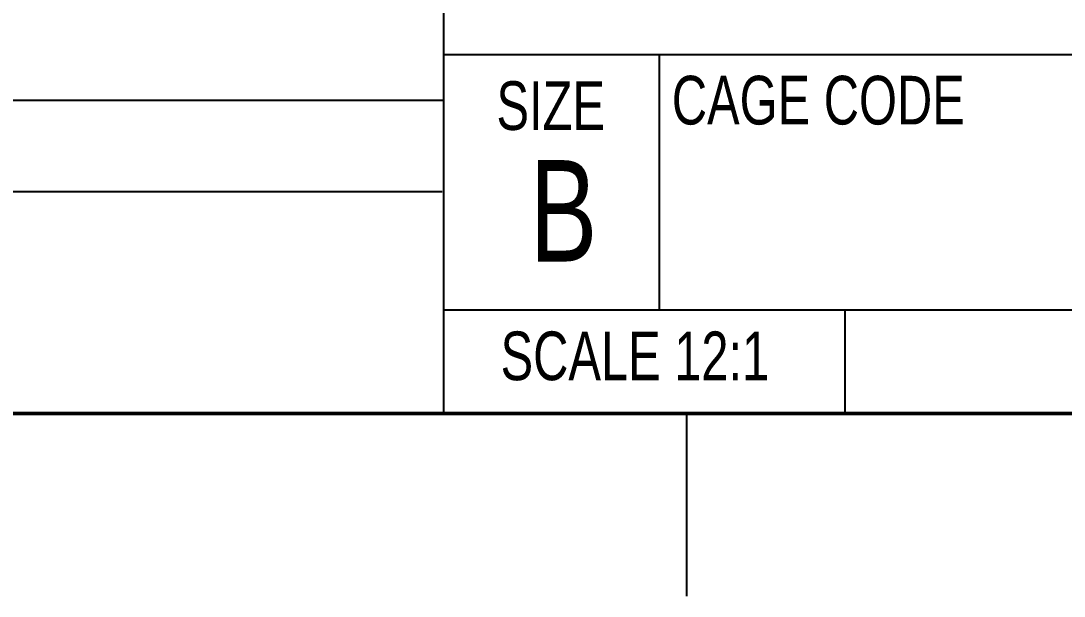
# Model space of a CAD drawing. Header units: millimetres. Extents: x 0.3 to 35.7, y 0.3 to 23.
# Drawn here: x 24.093 to 28.63, y 0.265 to 2.766 of the extents above; entities that cross this region are included whole.
import ezdxf

# ---------------------------------------------------------------- set-up
doc = ezdxf.new("R2010")
doc.units = ezdxf.units.MM
doc.header["$LTSCALE"] = 0.083333
doc.layers.add('FORMAT', color=7, linetype='Continuous')
doc.styles.add('SLDTEXTSTYLE0', font='TXT', dxfattribs={"width": 0.75})

# ---------------------------------------------------------------- blocks, each defined once
blk = doc.blocks.new('Creare PDM Title Block')
at = {"color": 7, "linetype": 'Continuous', "lineweight": 18}
blk.add_line((19.05, 1.0583), (45.5071, 1.0583), dxfattribs=at)
at = {"layer": 'FORMAT'}
for p, q in [((36.5125, 5.33), (36.5125, 1.0583)), ((36.5125, 2.62), (45.5071, 2.62)), ((37.4501, 2.62), (37.4501, 1.5089)), ((36.5125, 2.4196), (31.75, 2.4196)), ((36.5064, 2.0227), (31.75, 2.0227)), ((36.5125, 1.5089), (45.5083, 1.5089)), ((38.2577, 1.5089), (38.2577, 1.0583))]:
    blk.add_line(p, q, dxfattribs=at)
at = {"color": 7, "linetype": 'Continuous', "lineweight": 0, "char_height": 0.21167, "attachment_point": 1, "style": 'SLDTEXTSTYLE0'}
for s, insert in [('SIZE', (36.7433, 2.5031)), ('CAGE CODE', (37.5058, 2.5269))]:
    blk.add_mtext(s, dxfattribs=dict(at, insert=insert))

msp = doc.modelspace()

# ---------------------------------------------------------------- linework, layer by layer
at = {"color": 7, "linetype": 'Continuous', "lineweight": 50}
msp.add_line((34.925, 1.05833), (1.05833, 1.05833), dxfattribs=at)
at = {"color": 7, "linetype": 'Continuous', "lineweight": 25}
msp.add_line((26.9875, 1.05833), (26.9875, 0.26458), dxfattribs=at)

# ---------------------------------------------------------------- block references
at = {"color": 7, "linetype": 'Continuous'}
msp.add_blockref('Creare PDM Title Block', (-10.58197, 0), dxfattribs=at)

# ---------------------------------------------------------------- texts
at = {"color": 7, "linetype": 'Continuous', "lineweight": 0, "attachment_point": 1, "style": 'SLDTEXTSTYLE0'}
for s, insert, char_height in [('B', (26.30488, 2.16044), 0.44097), ('SCALE 12:1', (26.17914, 1.41513), 0.211667)]:
    msp.add_mtext(s, dxfattribs=dict(at, insert=insert, char_height=char_height))

doc.saveas('drawing.dxf')
